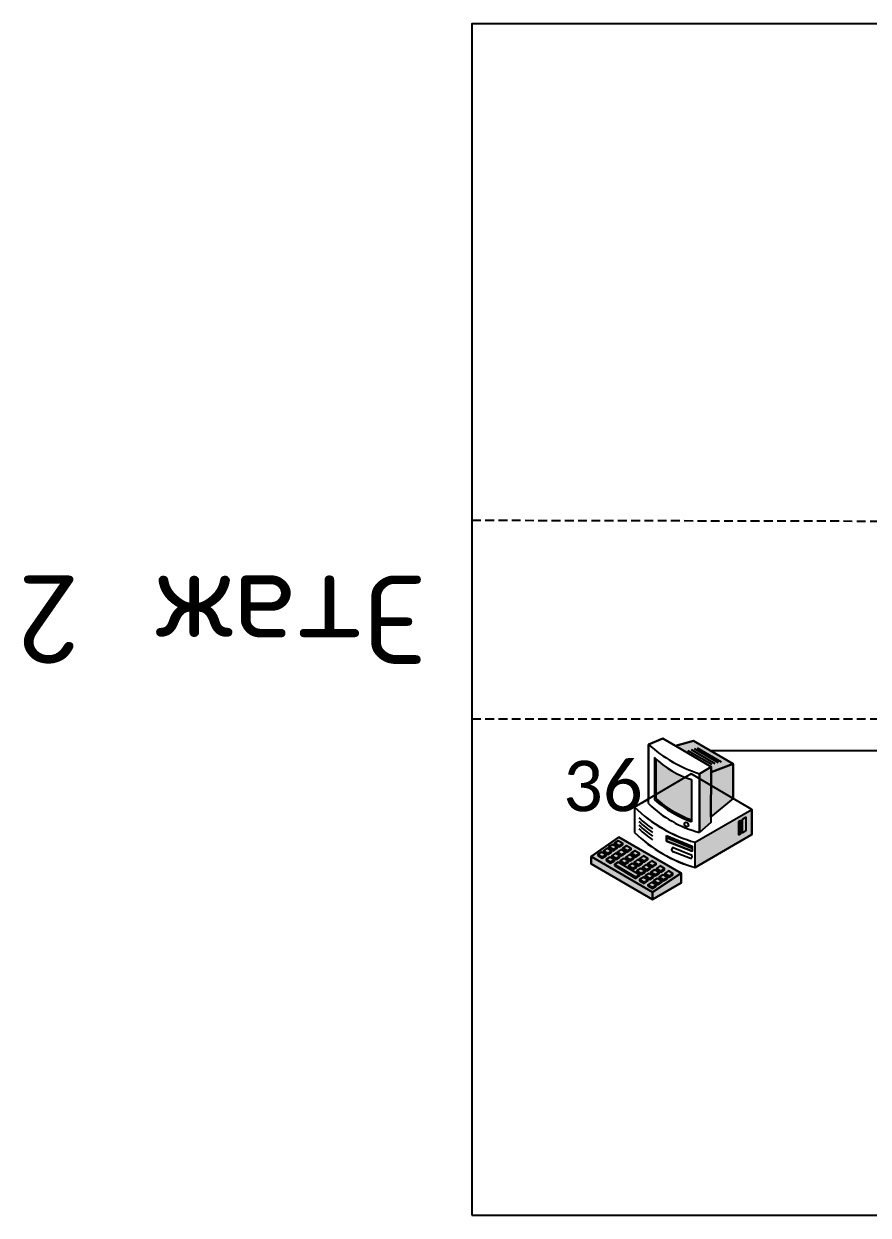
# Model space of a CAD drawing. Extents: x 1 to 296, y 20 to 201.
# Drawn here: x 1.19 to 36.63, y 80 to 130 of the extents above; entities that cross this region are included whole.
import ezdxf

# ---------------------------------------------------------------- set-up
doc = ezdxf.new("R2010")
doc.units = 0
doc.header["$LTSCALE"] = 2.97
doc.header["$MEASUREMENT"] = 0
doc.linetypes.add('HIDDEN2', pattern=[0.1875, 0.125, -0.0625])
doc.layers.get('0').update_dxf_attribs({"linetype": 'CONTINUOUS'})
doc.layers.add('CONNECTOR', color=7, linetype='CONTINUOUS')
doc.styles.get("Standard").update_dxf_attribs({"font": 'txt.shx'})
doc.styles.add('VERTICALBIGFONT', font='txt.shx', dxfattribs={"bigfont": 'bigfont.shx'})

msp = doc.modelspace()

# ---------------------------------------------------------------- hatches: boundary and pattern name
for color, points in [(7, [(30.042, 98.589), (30.044, 98.82), (28.539, 99.692), (29.303, 99.912), (30.964, 98.945)]), (7, [(29.544, 96.064), (29.544, 98.527), (30.044, 98.82), (30.024, 96.482)]), (7, [(30.042, 98.589), (30.964, 98.945), (30.964, 97.493), (30.024, 96.724)]), (7, [(29.369, 95.648), (31.75, 97.032), (31.75, 95.976), (29.369, 94.591)]), (7, [(25, 95.053), (26.158, 95.866), (28.779, 94.349), (27.578, 93.555)]), (253, [(28.167, 95.932), (29.238, 95.493), (29.238, 95.273), (28.167, 95.691)]), (7, [(25, 95.053), (27.578, 93.555), (27.578, 93.25), (25, 94.745)]), (7, [(27.578, 93.25), (27.578, 93.555), (28.779, 94.349), (28.779, 93.954)])]:
    msp.add_hatch(color=color).paths.add_polyline_path(points)
h = msp.add_hatch(color=7)
edge = h.paths.add_edge_path()
edge.add_line((27.731, 97.469), (27.731, 99.143))
edge.add_line((27.731, 99.143), (27.665, 99.208))
edge.add_ellipse((30.305, 101.919), major_axis=(0.032, -3.796), ratio=0.993528, start_angle=315.0949, end_angle=342.7363)
edge.add_line((29.216, 98.285), (29.216, 96.508))
edge.add_line((29.216, 96.508), (29.216, 96.587))
edge.add_ellipse((30.854, 101.091), major_axis=(-0.122, -4.794), ratio=0.993528, start_angle=320.5053, end_angle=341.3574, ccw=False)
h = msp.add_hatch(color=251)
h.paths.add_polyline_path([(31.357, 96.614), (31.493, 96.7), (31.493, 96.138), (31.357, 96.052)])
h.paths.add_polyline_path([(31.194, 96.526), (31.269, 96.57), (31.269, 96.008), (31.194, 95.964)])
h = msp.add_hatch(color=252)
h.paths.add_polyline_path([(25.983, 95.566), (26.172, 95.453), (26.172, 95.498), (25.983, 95.611)])
h.paths.add_polyline_path([(26.334, 95.354), (26.523, 95.242), (26.523, 95.287), (26.334, 95.399)])
h.paths.add_polyline_path([(26.685, 95.143), (26.874, 95.03), (26.874, 95.075), (26.685, 95.188)])
h.paths.add_polyline_path([(27.036, 94.931), (27.225, 94.819), (27.225, 94.864), (27.036, 94.976)])
h.paths.add_polyline_path([(27.387, 94.72), (27.576, 94.607), (27.576, 94.652), (27.387, 94.765)])
h.paths.add_polyline_path([(27.738, 94.508), (27.927, 94.396), (27.927, 94.441), (27.738, 94.553)])
h.paths.add_polyline_path([(26.172, 95.498), (26.172, 95.453), (26.329, 95.557), (26.329, 95.602)])
h.paths.add_polyline_path([(26.523, 95.287), (26.523, 95.242), (26.68, 95.345), (26.68, 95.39)])
h.paths.add_polyline_path([(26.874, 95.075), (26.874, 95.03), (27.031, 95.134), (27.031, 95.179)])
h.paths.add_polyline_path([(27.225, 94.864), (27.225, 94.819), (27.382, 94.922), (27.382, 94.967)])
h.paths.add_polyline_path([(27.576, 94.652), (27.576, 94.607), (27.733, 94.711), (27.733, 94.756)])
h.paths.add_polyline_path([(27.927, 94.441), (27.927, 94.396), (28.084, 94.499), (28.084, 94.544)])
h.paths.add_polyline_path([(28.089, 94.297), (28.278, 94.184), (28.278, 94.229), (28.089, 94.342)])
h.paths.add_polyline_path([(28.278, 94.229), (28.278, 94.184), (28.435, 94.288), (28.435, 94.333)])
h.paths.add_polyline_path([(25.749, 95.408), (25.938, 95.296), (25.938, 95.341), (25.749, 95.453)])
h.paths.add_polyline_path([(26.1, 95.197), (26.289, 95.084), (26.289, 95.129), (26.1, 95.242)])
h.paths.add_polyline_path([(26.451, 94.985), (26.64, 94.873), (26.64, 94.918), (26.451, 95.03)])
h.paths.add_polyline_path([(26.802, 94.774), (26.991, 94.661), (26.991, 94.706), (26.802, 94.819)])
h.paths.add_polyline_path([(27.153, 94.562), (27.342, 94.45), (27.342, 94.495), (27.153, 94.607)])
h.paths.add_polyline_path([(27.504, 94.351), (27.693, 94.238), (27.693, 94.283), (27.504, 94.396)])
h.paths.add_polyline_path([(25.938, 95.341), (25.938, 95.296), (26.095, 95.399), (26.095, 95.444)])
h.paths.add_polyline_path([(26.289, 95.129), (26.289, 95.084), (26.446, 95.188), (26.446, 95.233)])
h.paths.add_polyline_path([(26.64, 94.918), (26.64, 94.873), (26.797, 94.976), (26.797, 95.021)])
h.paths.add_polyline_path([(26.991, 94.706), (26.991, 94.661), (27.148, 94.765), (27.148, 94.81)])
h.paths.add_polyline_path([(27.342, 94.495), (27.342, 94.45), (27.499, 94.553), (27.499, 94.598)])
h.paths.add_polyline_path([(27.693, 94.283), (27.693, 94.238), (27.85, 94.342), (27.85, 94.387)])
h.paths.add_polyline_path([(27.855, 94.139), (28.044, 94.027), (28.044, 94.072), (27.855, 94.184)])
h.paths.add_polyline_path([(28.044, 94.072), (28.044, 94.027), (28.201, 94.13), (28.201, 94.175)])
h.paths.add_polyline_path([(25.515, 95.251), (25.704, 95.138), (25.704, 95.183), (25.515, 95.296)])
h.paths.add_polyline_path([(25.866, 95.039), (26.055, 94.927), (26.055, 94.972), (25.866, 95.084)])
h.paths.add_polyline_path([(26.217, 94.828), (26.406, 94.715), (26.406, 94.76), (26.217, 94.873)])
h.paths.add_polyline_path([(26.568, 94.616), (26.757, 94.504), (26.757, 94.549), (26.568, 94.661)])
h.paths.add_polyline_path([(26.919, 94.405), (27.108, 94.292), (27.108, 94.337), (26.919, 94.45)])
h.paths.add_polyline_path([(27.27, 94.193), (27.459, 94.081), (27.459, 94.126), (27.27, 94.238)])
h.paths.add_polyline_path([(25.704, 95.183), (25.704, 95.138), (25.861, 95.242), (25.861, 95.287)])
h.paths.add_polyline_path([(26.055, 94.972), (26.055, 94.927), (26.212, 95.03), (26.212, 95.075)])
h.paths.add_polyline_path([(26.406, 94.76), (26.406, 94.715), (26.563, 94.819), (26.563, 94.864)])
h.paths.add_polyline_path([(26.757, 94.549), (26.757, 94.504), (26.914, 94.607), (26.914, 94.652)])
h.paths.add_polyline_path([(27.108, 94.337), (27.108, 94.292), (27.265, 94.396), (27.265, 94.441)])
h.paths.add_polyline_path([(27.459, 94.126), (27.459, 94.081), (27.616, 94.184), (27.616, 94.229)])
h.paths.add_polyline_path([(27.621, 93.982), (27.81, 93.869), (27.81, 93.914), (27.621, 94.027)])
h.paths.add_polyline_path([(27.81, 93.914), (27.81, 93.869), (27.967, 93.973), (27.967, 94.018)])
h.paths.add_polyline_path([(25.281, 95.093), (25.47, 94.981), (25.47, 95.026), (25.281, 95.138)])
h.paths.add_polyline_path([(25.632, 94.882), (25.821, 94.769), (25.821, 94.814), (25.632, 94.927)])
h.paths.add_polyline_path([(25.983, 94.67), (26.874, 94.135), (26.874, 94.18), (25.983, 94.715)])
h.paths.add_polyline_path([(27.036, 94.036), (27.225, 93.923), (27.225, 93.968), (27.036, 94.081)])
h.paths.add_polyline_path([(25.47, 95.026), (25.47, 94.981), (25.627, 95.084), (25.627, 95.129)])
h.paths.add_polyline_path([(25.821, 94.814), (25.821, 94.769), (25.978, 94.873), (25.978, 94.918)])
h.paths.add_polyline_path([(26.874, 94.18), (26.874, 94.135), (27.031, 94.238), (27.031, 94.283)])
h.paths.add_polyline_path([(27.225, 93.968), (27.225, 93.923), (27.382, 94.027), (27.382, 94.072)])
h.paths.add_polyline_path([(27.387, 93.824), (27.576, 93.712), (27.576, 93.757), (27.387, 93.869)])
h.paths.add_polyline_path([(27.576, 93.757), (27.576, 93.712), (27.733, 93.815), (27.733, 93.86)])

# ---------------------------------------------------------------- linework, layer by layer
at = {"color": 7, "linetype": 'HIDDEN2'}
for p, q in [((20, 109.167), (120, 108.958)), ((20, 100.833), (120, 100.833))]:
    msp.add_line(p, q, dxfattribs=at)
at = {"color": 7, "linetype": 'CONTINUOUS'}
for p, q in [((28.015, 100), (27.403, 99.758)), ((27.403, 99.758), (28.015, 100)), ((28.015, 100), (27.403, 99.758)), ((28.539, 99.692), (28.015, 100)), ((28.015, 100), (28.54, 99.692)), ((28.539, 99.692), (28.015, 100)), ((27.403, 99.758), (27.403, 97.463)), ((27.403, 97.274), (27.403, 99.758)), ((27.403, 99.758), (27.403, 97.45)), ((29.303, 99.912), (28.539, 99.692)), ((29.303, 99.912), (28.539, 99.692)), ((28.54, 99.692), (30.044, 98.819)), ((29.063, 99.507), (30.068, 98.923)), ((29.194, 99.543), (30.199, 98.959)), ((30.964, 98.945), (29.303, 99.912)), ((30.964, 98.945), (29.303, 99.912)), ((29.325, 99.58), (30.33, 98.996)), ((29.456, 99.616), (30.461, 99.032)), ((27.665, 99.208), (27.665, 97.428)), ((27.731, 99.143), (27.665, 99.208)), ((27.731, 97.469), (27.731, 99.143)), ((29.194, 98.527), (26.824, 97.12)), ((31.75, 97.032), (29.194, 98.527)), ((30.044, 98.819), (29.544, 98.527)), ((29.544, 98.527), (29.544, 96.064)), ((30.964, 97.493), (30.964, 98.945)), ((30.964, 97.493), (30.964, 98.945)), ((29.216, 98.285), (29.216, 96.508)), ((27.403, 97.463), (26.824, 97.12)), ((27.403, 97.45), (26.824, 97.12)), ((26.824, 97.12), (26.824, 96.064)), ((26.824, 97.12), (26.824, 96.064)), ((26.824, 97.12), (26.824, 96.064)), ((29.369, 95.648), (31.75, 97.032)), ((31.75, 97.032), (30.964, 97.493)), ((31.75, 97.032), (30.964, 97.493)), ((31.75, 95.976), (31.75, 97.032)), ((31.75, 95.976), (31.75, 97.032)), ((29.216, 96.508), (29.216, 96.587)), ((28.167, 95.844), (29.238, 95.405)), ((29.369, 94.591), (31.75, 95.976)), ((29.369, 94.591), (31.75, 95.976)), ((29.369, 94.591), (29.369, 95.648)), ((28.451, 95.427), (29.194, 95.13)), ((29.172, 94.965), (28.451, 95.251))]:
    msp.add_line(p, q, dxfattribs=at)
for points in [[(20, 80), (120, 80), (120, 130), (20, 130)], [(30.042, 98.589), (30.044, 98.82), (28.539, 99.692), (29.303, 99.912), (30.964, 98.945)], [(29.544, 96.064), (29.544, 98.527), (30.044, 98.82), (30.024, 96.482)], [(30.042, 98.589), (30.964, 98.945), (30.964, 97.493), (30.024, 96.724)], [(29.369, 95.648), (31.75, 97.032), (31.75, 95.976), (29.369, 94.591)], [(25, 95.053), (25, 94.745), (27.578, 93.25), (28.779, 93.954), (28.779, 94.349), (26.158, 95.866)], [(25, 95.053), (26.158, 95.866), (28.779, 94.349), (27.578, 93.555)], [(25, 95.053), (26.158, 95.866), (28.779, 94.349), (28.779, 93.954), (27.578, 93.25), (25, 94.745)], [(25.983, 95.566), (26.172, 95.453), (26.172, 95.498), (25.983, 95.611)], [(26.172, 95.498), (26.172, 95.453), (26.329, 95.557), (26.329, 95.602)], [(28.167, 95.932), (29.238, 95.493), (29.238, 95.273), (28.167, 95.691)], [(25, 95.053), (27.578, 93.555), (27.578, 93.25), (25, 94.745)], [(25.281, 95.093), (25.47, 94.981), (25.47, 95.026), (25.281, 95.138)], [(25.47, 95.026), (25.47, 94.981), (25.627, 95.084), (25.627, 95.129)], [(25.515, 95.251), (25.704, 95.138), (25.704, 95.183), (25.515, 95.296)], [(25.704, 95.183), (25.704, 95.138), (25.861, 95.242), (25.861, 95.287)], [(25.749, 95.408), (25.938, 95.296), (25.938, 95.341), (25.749, 95.453)], [(25.866, 95.039), (26.055, 94.927), (26.055, 94.972), (25.866, 95.084)], [(25.938, 95.341), (25.938, 95.296), (26.095, 95.399), (26.095, 95.444)], [(26.055, 94.972), (26.055, 94.927), (26.212, 95.03), (26.212, 95.075)], [(26.1, 95.197), (26.289, 95.084), (26.289, 95.129), (26.1, 95.242)], [(26.289, 95.129), (26.289, 95.084), (26.446, 95.188), (26.446, 95.233)], [(26.334, 95.354), (26.523, 95.242), (26.523, 95.287), (26.334, 95.399)], [(26.451, 94.985), (26.64, 94.873), (26.64, 94.918), (26.451, 95.03)], [(26.523, 95.287), (26.523, 95.242), (26.68, 95.345), (26.68, 95.39)], [(26.64, 94.918), (26.64, 94.873), (26.797, 94.976), (26.797, 95.021)], [(26.685, 95.143), (26.874, 95.03), (26.874, 95.075), (26.685, 95.188)], [(26.874, 95.075), (26.874, 95.03), (27.031, 95.134), (27.031, 95.179)], [(25.632, 94.882), (25.821, 94.769), (25.821, 94.814), (25.632, 94.927)], [(25.821, 94.814), (25.821, 94.769), (25.978, 94.873), (25.978, 94.918)], [(25.983, 94.67), (26.874, 94.135), (26.874, 94.18), (25.983, 94.715)], [(26.217, 94.828), (26.406, 94.715), (26.406, 94.76), (26.217, 94.873)], [(26.406, 94.76), (26.406, 94.715), (26.563, 94.819), (26.563, 94.864)], [(26.568, 94.616), (26.757, 94.504), (26.757, 94.549), (26.568, 94.661)], [(26.757, 94.549), (26.757, 94.504), (26.914, 94.607), (26.914, 94.652)], [(26.802, 94.774), (26.991, 94.661), (26.991, 94.706), (26.802, 94.819)], [(26.991, 94.706), (26.991, 94.661), (27.148, 94.765), (27.148, 94.81)], [(27.036, 94.931), (27.225, 94.819), (27.225, 94.864), (27.036, 94.976)], [(27.153, 94.562), (27.342, 94.45), (27.342, 94.495), (27.153, 94.607)], [(27.225, 94.864), (27.225, 94.819), (27.382, 94.922), (27.382, 94.967)], [(27.342, 94.495), (27.342, 94.45), (27.499, 94.553), (27.499, 94.598)], [(27.387, 94.72), (27.576, 94.607), (27.576, 94.652), (27.387, 94.765)], [(27.576, 94.652), (27.576, 94.607), (27.733, 94.711), (27.733, 94.756)], [(27.738, 94.508), (27.927, 94.396), (27.927, 94.441), (27.738, 94.553)], [(27.927, 94.441), (27.927, 94.396), (28.084, 94.499), (28.084, 94.544)], [(26.874, 94.18), (26.874, 94.135), (27.031, 94.238), (27.031, 94.283)], [(26.919, 94.405), (27.108, 94.292), (27.108, 94.337), (26.919, 94.45)], [(27.036, 94.036), (27.225, 93.923), (27.225, 93.968), (27.036, 94.081)], [(27.108, 94.337), (27.108, 94.292), (27.265, 94.396), (27.265, 94.441)], [(27.225, 93.968), (27.225, 93.923), (27.382, 94.027), (27.382, 94.072)], [(27.27, 94.193), (27.459, 94.081), (27.459, 94.126), (27.27, 94.238)], [(27.459, 94.126), (27.459, 94.081), (27.616, 94.184), (27.616, 94.229)], [(27.504, 94.351), (27.693, 94.238), (27.693, 94.283), (27.504, 94.396)], [(27.578, 93.25), (27.578, 93.555), (28.779, 94.349), (28.779, 93.954)], [(27.621, 93.982), (27.81, 93.869), (27.81, 93.914), (27.621, 94.027)], [(27.693, 94.283), (27.693, 94.238), (27.85, 94.342), (27.85, 94.387)], [(27.81, 93.914), (27.81, 93.869), (27.967, 93.973), (27.967, 94.018)], [(27.855, 94.139), (28.044, 94.027), (28.044, 94.072), (27.855, 94.184)], [(28.044, 94.072), (28.044, 94.027), (28.201, 94.13), (28.201, 94.175)], [(28.089, 94.297), (28.278, 94.184), (28.278, 94.229), (28.089, 94.342)], [(28.278, 94.229), (28.278, 94.184), (28.435, 94.288), (28.435, 94.333)], [(27.387, 93.824), (27.576, 93.712), (27.576, 93.757), (27.387, 93.869)], [(27.576, 93.757), (27.576, 93.712), (27.733, 93.815), (27.733, 93.86)]]:
    msp.add_lwpolyline(points, close=True, dxfattribs=at)
at = {"color": 251, "linetype": 'CONTINUOUS'}
for points in [[(31.194, 96.526), (31.269, 96.57), (31.269, 96.008), (31.194, 95.964)], [(31.357, 96.614), (31.493, 96.7), (31.493, 96.138), (31.357, 96.052)]]:
    msp.add_lwpolyline(points, close=True, dxfattribs=at)
at = {"color": 10, "linetype": 'CONTINUOUS'}
for points in [[(25.749, 95.453), (25.938, 95.341), (26.095, 95.444), (25.906, 95.557)], [(25.983, 95.611), (26.172, 95.498), (26.329, 95.602), (26.14, 95.714)], [(26.334, 95.399), (26.523, 95.287), (26.68, 95.39), (26.491, 95.503)], [(25.281, 95.138), (25.47, 95.026), (25.627, 95.129), (25.438, 95.242)], [(25.515, 95.296), (25.704, 95.183), (25.861, 95.287), (25.672, 95.399)], [(25.632, 94.927), (25.821, 94.814), (25.978, 94.918), (25.789, 95.03)], [(25.866, 95.084), (26.055, 94.972), (26.212, 95.075), (26.023, 95.188)], [(26.1, 95.242), (26.289, 95.129), (26.446, 95.233), (26.257, 95.345)], [(26.451, 95.03), (26.64, 94.918), (26.797, 95.021), (26.608, 95.134)], [(26.685, 95.188), (26.874, 95.075), (27.031, 95.179), (26.842, 95.291)], [(27.036, 94.976), (27.225, 94.864), (27.382, 94.967), (27.193, 95.08)], [(25.983, 94.715), (26.874, 94.18), (27.031, 94.283), (26.14, 94.819)], [(26.217, 94.873), (26.406, 94.76), (26.563, 94.864), (26.374, 94.976)], [(26.568, 94.661), (26.757, 94.549), (26.914, 94.652), (26.725, 94.765)], [(26.802, 94.819), (26.991, 94.706), (27.148, 94.81), (26.959, 94.922)], [(26.919, 94.45), (27.108, 94.337), (27.265, 94.441), (27.076, 94.553)], [(27.153, 94.607), (27.342, 94.495), (27.499, 94.598), (27.31, 94.711)], [(27.387, 94.765), (27.576, 94.652), (27.733, 94.756), (27.544, 94.868)], [(27.738, 94.553), (27.927, 94.441), (28.084, 94.544), (27.895, 94.657)], [(27.036, 94.081), (27.225, 93.968), (27.382, 94.072), (27.193, 94.184)], [(27.27, 94.238), (27.459, 94.126), (27.616, 94.229), (27.427, 94.342)], [(27.504, 94.396), (27.693, 94.283), (27.85, 94.387), (27.661, 94.499)], [(27.621, 94.027), (27.81, 93.914), (27.967, 94.018), (27.778, 94.13)], [(27.855, 94.184), (28.044, 94.072), (28.201, 94.175), (28.012, 94.288)], [(28.089, 94.342), (28.278, 94.229), (28.435, 94.333), (28.246, 94.445)], [(27.387, 93.869), (27.576, 93.757), (27.733, 93.86), (27.544, 93.973)]]:
    msp.add_lwpolyline(points, close=True, dxfattribs=at)
at = {"color": 7, "linetype": 'CONTINUOUS'}
for points in [[(28.167, 95.932), (29.238, 95.493), (29.238, 95.273)], [(28.167, 95.932), (28.167, 95.691), (29.238, 95.273)]]:
    msp.add_lwpolyline(points, dxfattribs=at)
for centre, major_axis, start_param, end_param in [((31.384, 104.269), (0, -6.034), 5.556901, 5.971177), ((31.335, 104.183), (0, -5.937), 5.553467, 5.974611), ((30.305, 101.919), (0.032, -3.796), -0.783742, -0.301308), ((30.998, 101.467), (0, -6.045), 5.514882, 6.008547), ((30.949, 101.381), (0, -5.949), 5.510798, 6.012631), ((30.778, 100.802), (0, -4.898), 5.516794, 6.026737), ((30.937, 101.233), (0.009, -5.033), -0.71516, -0.353206), ((30.854, 101.091), (-0.122, -4.794), -0.689313, -0.325375), ((29.463, 99.152), (0, -3.494), -0.78478, -0.574048), ((29.463, 98.998), (0, -3.494), -0.78478, -0.574048), ((30.932, 100.29), (0, -5.912), 5.508675, 6.013865), ((30.932, 100.29), (0, -5.912), 5.508675, 6.013865), ((30.984, 100.381), (0, -6.014), -0.770143, -0.273687), ((29.463, 98.844), (0, -3.494), -0.78478, -0.574048), ((29.463, 98.69), (0, -3.494), -0.78478, -0.574048), ((28.468, 95.339), (0, -0.0895), 3.330331, 6.094447), ((29.159, 95.051), (0, -0.0867), 0.152119, 2.724371)]:
    msp.add_ellipse(centre, major_axis=major_axis, ratio=0.993528, start_param=start_param, end_param=end_param, dxfattribs=at)
msp.add_ellipse((29.002, 96.397), major_axis=(0.049, -0.0849), ratio=0.747569, dxfattribs=at)
at = {"layer": 'CONNECTOR', "linetype": 'CONTINUOUS'}
msp.add_lwpolyline([(30.011, 99.5), (40.042, 99.5, -1), (41.708, 99.5), (69, 99.5), (69, 103.625), (70, 103.625), (70, 105)], format="xyb", dxfattribs=at)

# ---------------------------------------------------------------- texts
at = {"insert": (9.525, 105), "char_height": 3.70413, "width": 36.68889, "attachment_point": 5, "rotation": 180, "style": 'VERTICALBIGFONT'}
msp.add_mtext('\\C7;\\H3.7041343688965;Этаж 2', dxfattribs=at)
at = {"layer": 'CONNECTOR', "insert": (25.495, 98), "char_height": 2.11666, "width": 14.11111, "attachment_point": 5}
msp.add_mtext('\\C7;\\fCalibri|b0|i0|;\\H2.1166585922241;36', dxfattribs=at)

doc.saveas('drawing.dxf')
